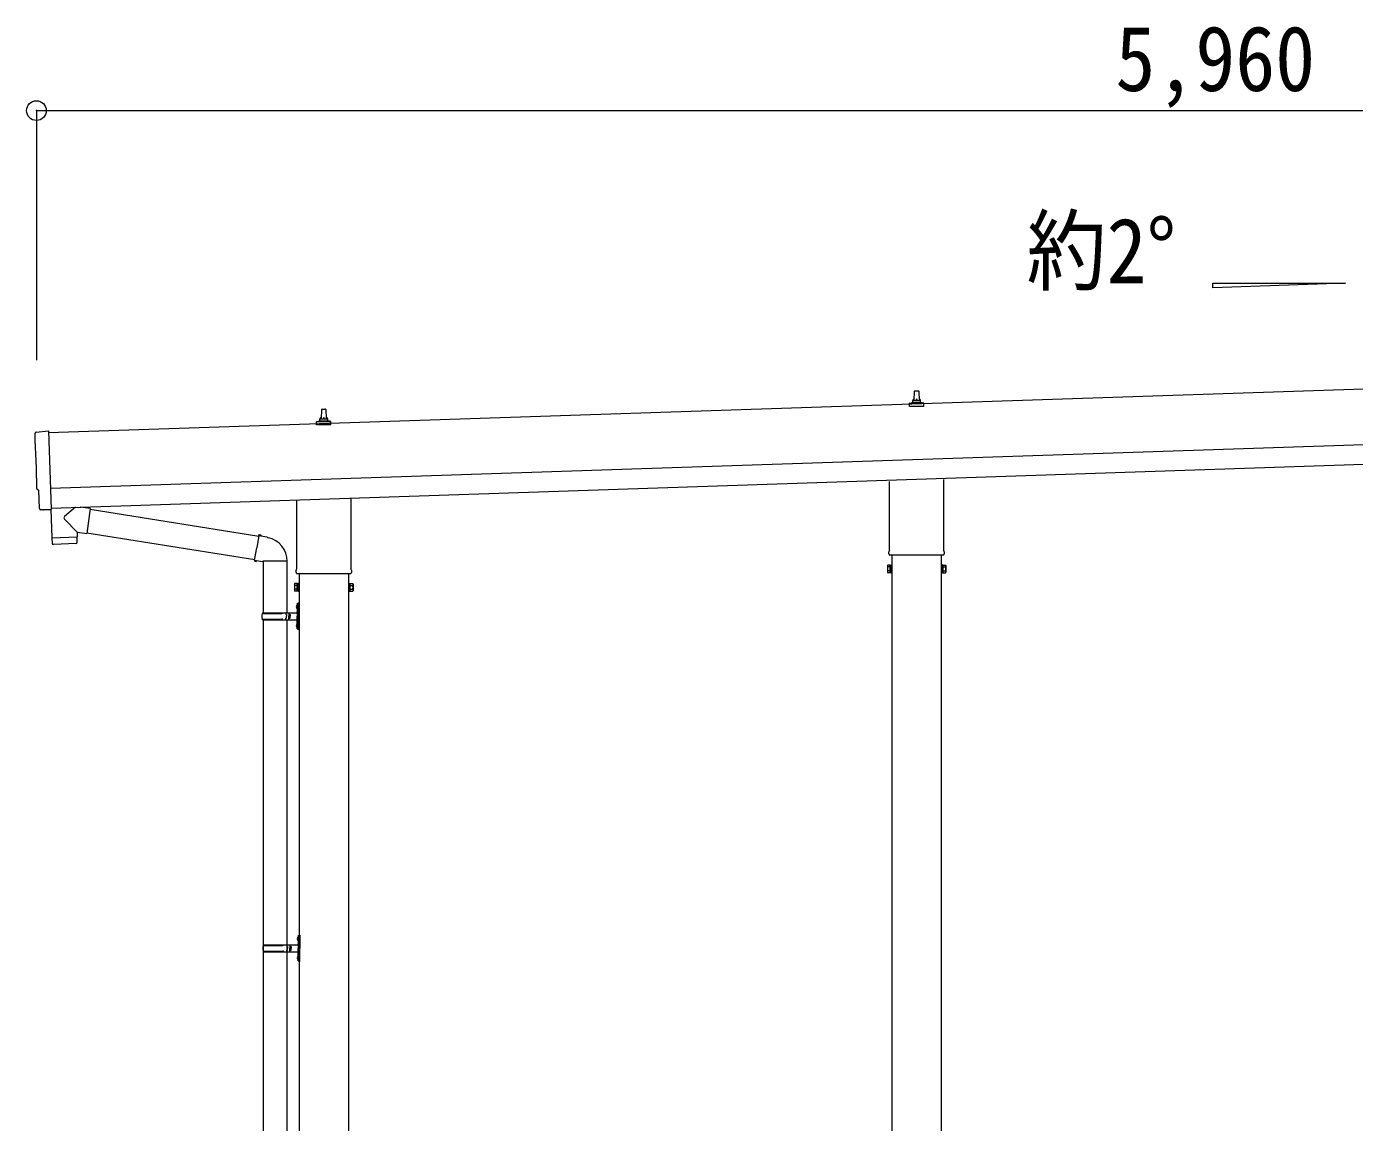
# Model space of a CAD drawing. Units: millimetres at full size, sheet at 1:50; details may follow other scales. Extents: x -14053 to 14053, y -9700 to 9700.
# Drawn here: x 3485 to 6844, y -3779 to -1007 of the extents above; entities that cross this region are included whole.
import ezdxf
from ezdxf.enums import TextEntityAlignment as Align

# ---------------------------------------------------------------- set-up
doc = ezdxf.new("R2010")
doc.units = ezdxf.units.MM
doc.header["$LTSCALE"] = 50
doc.header["$PDMODE"] = 32
doc.header["$PDSIZE"] = 50
for name, color, linetype, lineweight in [('0-2_TEXT1', 4, 'Continuous', 9), ('0-7_PARTS2', 7, 'Continuous', 9), ('0-8_TABLE1', 6, 'Continuous', 9), ('0-9_DIM1', 7, 'Continuous', 9)]:
    doc.layers.add(name, color=color, linetype=linetype, lineweight=lineweight)
doc.styles.add('ＭＳ ゴシック', font='')
doc.styles.get('ＭＳ ゴシック').set_extended_font_data('MS Gothic')

msp = doc.modelspace()

# ---------------------------------------------------------------- linework, layer by layer
at = {"layer": '0-2_TEXT1'}
for p, q in [((9432.4, -1838.78), (3540.29, -2035.18)), ((5730.51, -1952.77), (5731.24, -1929.25)), ((5732.24, -1928.27), (5740.78, -1928.27)), ((5741.78, -1929.25), (5742.51, -1952.77)), ((3544.95, -2175.11), (9437.07, -1978.7)), ((4230.51, -1999.44), (4231.24, -1975.91)), ((4232.24, -1974.94), (4240.78, -1974.94)), ((4241.78, -1975.91), (4242.51, -1999.44)), ((5718.26, -1968.27), (5718.26, -1960.56)), ((5754.76, -1968.27), (5718.26, -1968.27)), ((5718.64, -1959.77), (5754.38, -1959.77)), ((5719.02, -1959.59), (5725.75, -1957.96)), ((5726.13, -1957.77), (5746.89, -1957.77)), ((5726.51, -1956.98), (5726.51, -1952.77)), ((5727.51, -1952.77), (5745.51, -1952.77)), ((5746.51, -1956.98), (5746.51, -1952.77)), ((5754, -1959.59), (5747.27, -1957.96)), ((5754.76, -1968.27), (5754.76, -1960.56)), ((4218.26, -2014.94), (4218.26, -2007.22)), ((4254.76, -2014.94), (4218.26, -2014.94)), ((4218.64, -2006.44), (4254.38, -2006.44)), ((4219.02, -2006.25), (4225.75, -2004.62)), ((4226.13, -2004.44), (4246.89, -2004.44)), ((4226.51, -2003.65), (4226.51, -1999.44)), ((4227.51, -1999.44), (4245.51, -1999.44)), ((4246.51, -2003.65), (4246.51, -1999.44)), ((4254, -2006.25), (4247.27, -2004.62)), ((4254.76, -2014.94), (4254.76, -2007.22)), ((3508.62, -2032.8), (3540.12, -2030.1)), ((3540.12, -2030.1), (3546.71, -2227.84)), ((3546.62, -2225.08), (9438.73, -2028.68)), ((3515.69, -2179.47), (3515.09, -2179.49)), ((3517.26, -2226.47), (3515.69, -2179.47)), ((5668.21, -2332.26), (5668.21, -2157.69)), ((5804.81, -2153.14), (5804.81, -2332.26)), ((4168.21, -2378.93), (4168.21, -2204.36)), ((4304.81, -2199.81), (4304.81, -2378.93)), ((3527.12, -2229.5), (3520.2, -2229.37)), ((3527.86, -2229.2), (3528.5, -2228.55)), ((3528.5, -2228.55), (3546.74, -2228.85)), ((5666.51, -2341.03), (5666.51, -2335.53)), ((5804.45, -2344.53), (5668.57, -2344.53)), ((5674.01, -2344.53), (5674.01, -5888.7)), ((5799.01, -5888.7), (5799.01, -2344.53)), ((5806.51, -2335.53), (5806.51, -2341.03)), ((4166.51, -2387.7), (4166.51, -2382.2)), ((4306.51, -2382.2), (4306.51, -2387.7)), ((5662.51, -2370.53), (5663.27, -2369.22)), ((5662.51, -2370.53), (5662.51, -2387.53)), ((5669.51, -2369.22), (5663.27, -2369.22)), ((5669.51, -2374.12), (5663.27, -2374.12)), ((5669.51, -2383.94), (5663.27, -2383.94)), ((5669.51, -2388.85), (5669.51, -2369.22)), ((5669.51, -2369.83), (5672.01, -2369.83)), ((5672.01, -2368.53), (5674.01, -2368.53)), ((5672.01, -2389.53), (5672.01, -2368.53)), ((5674.01, -2368.53), (5674.01, -2389.53)), ((5801.01, -2368.53), (5799.01, -2368.53)), ((5801.01, -2389.53), (5801.01, -2368.53)), ((5803.51, -2369.83), (5801.01, -2369.83)), ((5803.51, -2369.22), (5809.75, -2369.22)), ((5803.51, -2388.85), (5803.51, -2369.22)), ((5803.51, -2374.12), (5809.75, -2374.12)), ((5803.51, -2383.94), (5809.75, -2383.94)), ((5810.51, -2370.53), (5809.75, -2369.22)), ((5810.51, -2370.53), (5810.51, -2387.53)), ((4162.51, -2417.2), (4163.27, -2415.88)), ((4162.51, -2417.2), (4162.51, -2434.2)), ((4169.51, -2415.88), (4163.27, -2415.88)), ((4304.45, -2391.2), (4168.57, -2391.2)), ((4169.51, -2435.51), (4169.51, -2415.88)), ((4169.51, -2416.5), (4172.01, -2416.5)), ((4172.01, -2415.2), (4174.01, -2415.2)), ((4172.01, -2436.2), (4172.01, -2415.2)), ((4174.01, -2391.2), (4174.01, -5888.7)), ((4174.01, -2415.2), (4174.01, -2436.2)), ((4299.01, -2391.2), (4299.01, -5888.7)), ((4301.01, -2415.2), (4299.01, -2415.2)), ((4301.01, -2436.2), (4301.01, -2415.2)), ((4303.51, -2416.5), (4301.01, -2416.5)), ((4303.51, -2415.88), (4309.75, -2415.88)), ((4303.51, -2435.51), (4303.51, -2415.88)), ((4310.51, -2417.2), (4309.75, -2415.88)), ((4310.51, -2417.2), (4310.51, -2434.2)), ((5662.51, -2387.53), (5663.27, -2388.85)), ((5669.51, -2388.85), (5663.27, -2388.85)), ((5672.01, -2388.23), (5669.51, -2388.23)), ((5674.01, -2389.53), (5672.01, -2389.53)), ((5799.01, -2389.53), (5801.01, -2389.53)), ((5801.01, -2388.23), (5803.51, -2388.23)), ((5803.51, -2388.85), (5809.75, -2388.85)), ((5810.51, -2387.53), (5809.75, -2388.85)), ((4162.51, -2434.2), (4163.27, -2435.51)), ((4169.51, -2420.79), (4163.27, -2420.79)), ((4169.51, -2430.61), (4163.27, -2430.61)), ((4169.51, -2435.51), (4163.27, -2435.51)), ((4172.01, -2434.9), (4169.51, -2434.9)), ((4174.01, -2436.2), (4172.01, -2436.2)), ((4299.01, -2436.2), (4301.01, -2436.2)), ((4301.01, -2434.9), (4303.51, -2434.9)), ((4303.51, -2420.79), (4309.75, -2420.79)), ((4303.51, -2430.61), (4309.75, -2430.61)), ((4303.51, -2435.51), (4309.75, -2435.51)), ((4310.51, -2434.2), (4309.75, -2435.51))]:
    msp.add_line(p, q, dxfattribs=at)
for centre, radius, start, end in [((5732.24, -1929.27), 1, 90, 178.60509), ((5740.78, -1929.27), 1, 1.39491, 90), ((4232.24, -1975.94), 1, 90, 178.60509), ((4240.78, -1975.94), 1, 1.39491, 90), ((5719.26, -1960.56), 1, 103.62699, 180), ((5725.51, -1956.98), 1, 283.62699, 0), ((5730.6, -1953.4), 4.13, 90, 171.17633), ((5727.51, -1953.77), 1, 90, 180), ((5739.84, -1952.77), 4.83, 133.60282, 180), ((5733.18, -1952.77), 4.83, 0, 46.39718), ((5742.42, -1953.4), 4.13, 8.82367, 90), ((5745.51, -1953.77), 1, 0, 90), ((5747.51, -1956.98), 1, 180, 256.37301), ((5753.76, -1960.56), 1, 0, 76.37301), ((4219.26, -2007.22), 1, 103.62699, 180), ((4225.51, -2003.65), 1, 283.62699, 0), ((4230.6, -2000.07), 4.13, 90, 171.17633), ((4227.51, -2000.44), 1, 90, 180), ((4239.84, -1999.44), 4.83, 133.60282, 180), ((4233.18, -1999.44), 4.83, 0, 46.39718), ((4242.42, -2000.07), 4.13, 8.82367, 90), ((4245.51, -2000.44), 1, 0, 90), ((4247.51, -2003.65), 1, 180, 256.37301), ((4253.76, -2007.22), 1, 0, 76.37301), ((5670.51, -2335.53), 4, 125.09963, 180), ((5670.51, -2341.03), 4, 180, 194.47751), ((5670.51, -2341.03), 4, 194.47751, 241.04498), ((5802.51, -2341.03), 4, 298.95502, 345.52249), ((5802.51, -2335.53), 4, 0, 54.90037), ((5802.51, -2341.03), 4, 345.52249, 0), ((4170.51, -2382.2), 4, 125.09963, 180), ((4302.51, -2382.2), 4, 0, 54.90037), ((5666.86, -2371.67), 4.34, 145.61575, 214.38425), ((5678.75, -2379.03), 16.24, 162.41205, 197.58795), ((5666.86, -2386.39), 4.34, 145.61575, 214.38425), ((5794.27, -2379.03), 16.24, 342.41205, 17.58795), ((5806.17, -2371.67), 4.34, 325.61575, 34.38425), ((5806.17, -2386.39), 4.34, 325.61575, 34.38425), ((4166.86, -2418.34), 4.34, 145.61575, 214.38425), ((4170.51, -2387.7), 4, 180, 194.47751), ((4170.51, -2387.7), 4, 194.47751, 241.04498), ((4302.51, -2387.7), 4, 298.95502, 345.52249), ((4302.51, -2387.7), 4, 345.52249, 0), ((4306.17, -2418.34), 4.34, 325.61575, 34.38425), ((4178.75, -2425.7), 16.24, 162.41205, 197.58795), ((4166.86, -2433.06), 4.34, 145.61575, 214.38425), ((4294.27, -2425.7), 16.24, 342.41205, 17.58795), ((4306.17, -2433.06), 4.34, 325.61575, 34.38425)]:
    msp.add_arc(centre, radius, start, end, dxfattribs=at)
for centre, major_axis, ratio, start_param, end_param in [((3508.88, -2035.79), (-3, -0.1), 0.99863, 4.7647489, 6.2979817), ((-1251.99, -2264.95), (4760.73, 158.69), 0.99863, 6.2686928, 6.2979817), ((3514.94, -2175.09), (-4.4, -0.15), 0.99863, 6.2686928, 7.8539816), ((3520.26, -2226.37), (-2.11, -2.14), 0.9974, 5.5252311, 7.0411395), ((3527.14, -2228.5), (-0.704, -0.714), 0.9974, 0.7579542, 1.5707963)]:
    msp.add_ellipse(centre, major_axis=major_axis, ratio=ratio, start_param=start_param, end_param=end_param, dxfattribs=at)
at = {"layer": '0-7_PARTS2', "color": 4}
msp.add_lwpolyline([(6821.72, -1655.94), (6485.72, -1668.36), (6485.72, -1655.94)], close=True, dxfattribs=at)
at = {"layer": '0-8_TABLE1'}
for q in [(3509.51, -1850.97), (9469.51, -1219.58)]:
    msp.add_line((3509.51, -1219.58), q, dxfattribs=at)
msp.add_point((3509.51, -1219.58), dxfattribs=at)
at = {"layer": '0-9_DIM1'}
for p, q in [((3608.04, -2223.03), (3580.82, -2246.06)), ((3645.73, -2226.32), (3619.81, -2222.64)), ((3645.73, -2226.32), (3636.76, -2289.39)), ((3645.47, -2228.15), (4072.06, -2296.07)), ((3612.28, -2285.91), (3580.79, -2253.4)), ((3548.75, -2301.05), (3549.41, -2314.09)), ((3610.02, -2315.02), (3552.51, -2316.93)), ((3553.22, -2299.9), (3553.27, -2300.9)), ((3608.18, -2298.07), (3608.2, -2299.07)), ((3612.28, -2285.91), (3636.76, -2289.39)), ((3612.28, -2285.91), (3612.68, -2297.92)), ((3637.02, -2287.55), (4061.64, -2355.16)), ((4072.38, -2294.25), (4066.85, -2325.62)), ((4072.38, -2294.25), (4073.53, -2292.27)), ((4073.53, -2292.27), (4077.09, -2292.9)), ((4077.09, -2292.9), (4077.51, -2295.25)), ((4092.02, -2298.07), (4093.71, -2299.7)), ((4093.71, -2299.7), (4095.82, -2300.15)), ((4061.32, -2356.98), (4066.85, -2325.62)), ((4061.32, -2356.98), (4061.72, -2359.24)), ((4061.32, -2356.98), (4066.48, -2357.8)), ((4061.72, -2359.24), (4065.28, -2359.87)), ((4065.28, -2359.87), (4066.48, -2357.8)), ((4066.48, -2357.8), (4081.08, -2360.11)), ((4081.08, -2360.11), (4083.28, -2359.13)), ((4143.58, -2359.53), (4082.4, -2359.53)), ((4083.43, -2359.53), (4083.43, -2489.7)), ((4143.43, -2359.53), (4143.43, -2489.7)), ((4167.13, -2472.55), (4169.18, -2473.55)), ((4168.4, -2470.55), (4169.03, -2470.55)), ((4168.4, -2470.55), (4168.4, -2478.85)), ((4168.4, -2478.85), (4169.03, -2478.85)), ((4169.03, -2470.55), (4169.03, -2478.85)), ((4169.03, -2470.55), (4169.43, -2470.95)), ((4169.03, -2478.85), (4169.43, -2478.45)), ((4169.18, -2473.55), (4169.79, -2474.7)), ((4169.43, -2466.7), (4172.43, -2465.2)), ((4169.43, -2466.7), (4169.43, -2498.7)), ((4169.43, -2470.95), (4169.43, -2478.45)), ((4172.43, -2465.2), (4172.43, -2498.7)), ((4172.43, -2465.2), (4173.43, -2465.2)), ((4173.43, -2465.2), (4173.43, -2498.7)), ((4080.43, -2491.7), (4130.77, -2491.7)), ((4080.43, -2505.7), (4130.77, -2505.7)), ((4081.43, -2489.7), (4167.43, -2489.7)), ((4081.43, -2489.7), (4081.43, -2491.7)), ((4081.43, -2507.7), (4081.43, -2505.7)), ((4081.43, -2507.7), (4167.43, -2507.7)), ((4083.43, -2507.7), (4083.43, -4229.7)), ((4140.43, -2489.7), (4140.43, -2494.2)), ((4140.43, -2494.2), (4142.43, -2494.2)), ((4140.43, -2507.7), (4140.43, -2503.2)), ((4140.43, -2503.2), (4142.43, -2503.2)), ((4142.43, -2494.2), (4142.43, -2498.7)), ((4142.43, -2503.2), (4142.43, -2498.7)), ((4143.43, -2507.7), (4143.43, -4229.7)), ((4148.43, -2489.7), (4148.43, -2498.7)), ((4148.43, -2494.2), (4151.43, -2494.2)), ((4148.43, -2507.7), (4148.43, -2498.7)), ((4148.43, -2503.2), (4151.43, -2503.2)), ((4151.43, -2494.2), (4151.43, -2498.7)), ((4151.43, -2503.2), (4151.43, -2498.7)), ((4168.4, -2518.55), (4169.03, -2518.55)), ((4168.4, -2518.55), (4168.4, -2526.85)), ((4169.03, -2518.55), (4169.03, -2526.85)), ((4169.03, -2518.55), (4169.43, -2518.95)), ((4169.43, -2530.7), (4169.43, -2498.7)), ((4169.43, -2518.95), (4169.43, -2526.45)), ((4172.43, -2532.2), (4172.43, -2498.7)), ((4173.43, -2532.2), (4173.43, -2498.7)), ((4167.13, -2520.55), (4169.18, -2521.55)), ((4168.4, -2526.85), (4169.03, -2526.85)), ((4169.03, -2526.85), (4169.43, -2526.45)), ((4169.18, -2521.55), (4169.79, -2522.7)), ((4169.43, -2530.7), (4172.43, -2532.2)), ((4172.43, -2532.2), (4173.43, -2532.2)), ((4169.63, -3312.55), (4171.68, -3313.55)), ((4170.9, -3310.55), (4171.53, -3310.55)), ((4170.9, -3310.55), (4170.9, -3318.85)), ((4170.9, -3318.85), (4171.53, -3318.85)), ((4171.53, -3310.55), (4171.53, -3318.85)), ((4171.53, -3310.55), (4171.93, -3310.95)), ((4171.53, -3318.85), (4171.93, -3318.45)), ((4171.68, -3313.55), (4172.29, -3314.7)), ((4171.93, -3306.7), (4174.93, -3305.2)), ((4171.93, -3306.7), (4171.93, -3338.7)), ((4171.93, -3310.95), (4171.93, -3318.45)), ((4174.93, -3305.2), (4174.93, -3338.7)), ((4174.93, -3305.2), (4175.93, -3305.2)), ((4175.93, -3305.2), (4175.93, -3338.7)), ((4082.93, -3331.7), (4133.27, -3331.7)), ((4082.93, -3345.7), (4133.27, -3345.7)), ((4083.93, -3329.7), (4169.93, -3329.7)), ((4083.93, -3329.7), (4083.93, -3331.7)), ((4083.93, -3347.7), (4083.93, -3345.7)), ((4083.93, -3347.7), (4169.93, -3347.7)), ((4142.93, -3329.7), (4142.93, -3334.2)), ((4142.93, -3334.2), (4144.93, -3334.2)), ((4142.93, -3347.7), (4142.93, -3343.2)), ((4142.93, -3343.2), (4144.93, -3343.2)), ((4144.93, -3334.2), (4144.93, -3338.7)), ((4144.93, -3343.2), (4144.93, -3338.7)), ((4150.93, -3329.7), (4150.93, -3338.7)), ((4150.93, -3334.2), (4153.93, -3334.2)), ((4150.93, -3347.7), (4150.93, -3338.7)), ((4150.93, -3343.2), (4153.93, -3343.2)), ((4153.93, -3334.2), (4153.93, -3338.7)), ((4153.93, -3343.2), (4153.93, -3338.7)), ((4170.9, -3358.55), (4171.53, -3358.55)), ((4170.9, -3358.55), (4170.9, -3366.85)), ((4171.53, -3358.55), (4171.53, -3366.85)), ((4171.53, -3358.55), (4171.93, -3358.95)), ((4171.93, -3370.7), (4171.93, -3338.7)), ((4171.93, -3358.95), (4171.93, -3366.45)), ((4174.93, -3372.2), (4174.93, -3338.7)), ((4175.93, -3372.2), (4175.93, -3338.7)), ((4169.63, -3360.55), (4171.68, -3361.55)), ((4170.9, -3366.85), (4171.53, -3366.85)), ((4171.53, -3366.85), (4171.93, -3366.45)), ((4171.68, -3361.55), (4172.29, -3362.7)), ((4171.93, -3370.7), (4174.93, -3372.2)), ((4174.93, -3372.2), (4175.93, -3372.2))]:
    msp.add_line(p, q, dxfattribs=at)
for points in [[(3546.34, -2228.84), (3548.72, -2300.05), (3612.68, -2297.92)], [(3612.92, -2311.97), (3612.72, -2298.92), (3548.75, -2301.05)], [(4072.38, -2294.25), (4077.51, -2295.25), (4092.02, -2298.07)], [(4167.13, -2476.85), (4169.18, -2475.85), (4169.79, -2474.7)], [(4167.13, -2524.85), (4169.18, -2523.85), (4169.79, -2522.7)], [(4169.63, -3316.85), (4171.68, -3315.85), (4172.29, -3314.7)], [(4169.63, -3364.85), (4171.68, -3363.85), (4172.29, -3362.7)]]:
    msp.add_lwpolyline(points, dxfattribs=at)
for centre, radius, start, end in [((3584.2, -2249.75), 5, 132.56466, 226.88314), ((3552.41, -2313.94), 3, 182.90915, 271.95747), ((3609.92, -2312.02), 3, 271.90915, 0.90915), ((4083.28, -2359.13), 60.3, 359.62495, 78), ((4172.73, -2474.7), 6, 136.21765, 223.78235), ((4129.18, -2498.7), 49.25, 171.82876, 180.00002), ((4129.18, -2498.7), 49.25, 180.00002, 188.17127), ((4130.77, -2489.7), 2, 270, 359.99998), ((4130.77, -2507.7), 2, 0.00005, 90.00004), ((4172.73, -2522.7), 6, 136.21765, 223.78235), ((4167.43, -2487.7), 2, 270, 359.99998), ((4167.43, -2509.7), 2, 0.00005, 90.00004), ((4175.23, -3314.7), 6, 136.21765, 223.78235), ((4131.68, -3338.7), 49.25, 171.82876, 180.00002), ((4131.68, -3338.7), 49.25, 180.00002, 188.17127), ((4133.27, -3329.7), 2, 270, 359.99998), ((4133.27, -3347.7), 2, 0.00005, 90.00004), ((4175.23, -3362.7), 6, 136.21765, 223.78235), ((4169.93, -3327.7), 2, 270, 359.99998), ((4169.93, -3349.7), 2, 0.00005, 90.00004)]:
    msp.add_arc(centre, radius, start, end, dxfattribs=at)

# ---------------------------------------------------------------- texts
at = {"layer": '0-7_PARTS2', "style": 'ＭＳ ゴシック', "width": 0.9}
msp.add_text('約2°', height=165, dxfattribs=at).set_placement((6014.64, -1706), align=Align.BOTTOM_LEFT)
at = {"layer": '0-8_TABLE1', "color": 7, "style": 'ＭＳ ゴシック', "width": 0.9}
msp.add_text('5,960', height=165, dxfattribs=at).set_placement((6239.51, -1219.58), align=Align.BOTTOM_LEFT)

doc.saveas('drawing.dxf')
